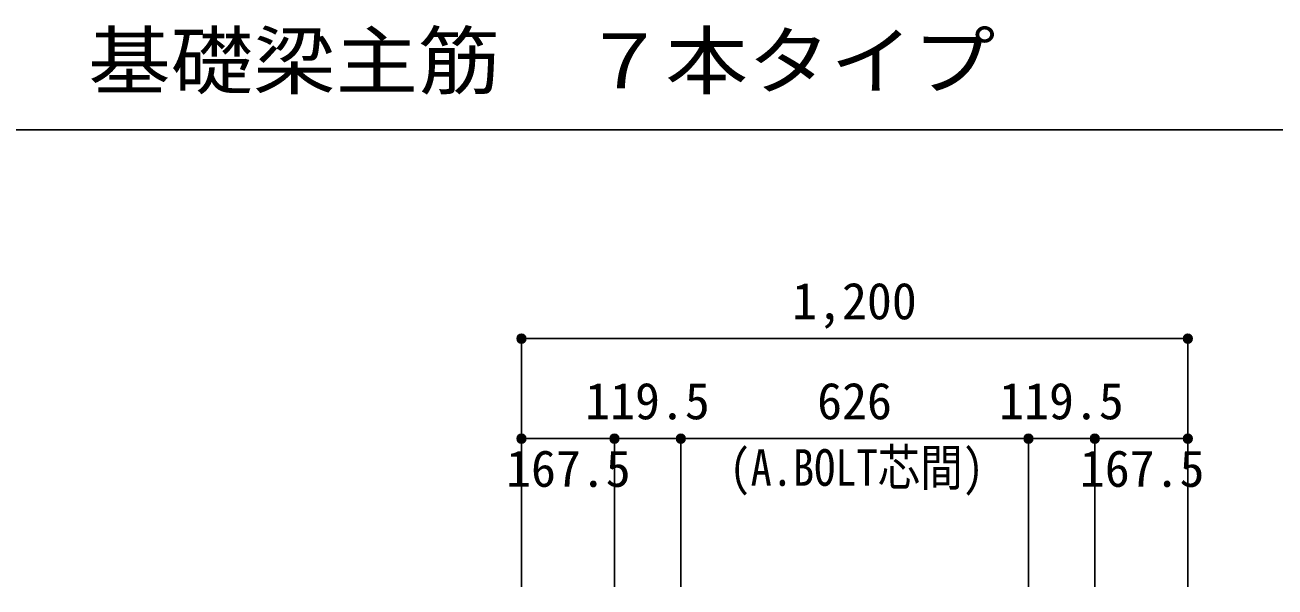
# Model space of a CAD drawing. Units: millimetres at full size, sheet at 1:30. Extents: x -5973 to 5954, y -4195 to 4201.
# Drawn here: x -942 to 1309, y -1045 to -33 of the extents above; entities that cross this region are included whole.
import ezdxf
from ezdxf.enums import TextEntityAlignment as Align

# ---------------------------------------------------------------- set-up
doc = ezdxf.new("R2010")
doc.units = ezdxf.units.MM
doc.header["$LTSCALE"] = 30
doc.header["$PDMODE"] = 32
doc.header["$PDSIZE"] = 15
for name, color, linetype in [('0-7_文字', 4, 'Continuous'), ('0-D_寸法', 4, 'Continuous'), ('6-7_文字', 7, 'Continuous'), ('F-0_枠', 6, 'Continuous')]:
    doc.layers.add(name, color=color, linetype=linetype)
doc.styles.add('ＭＳ ゴシック', font='')
doc.styles.get('ＭＳ ゴシック').set_extended_font_data('MS Gothic')

msp = doc.modelspace()

# ---------------------------------------------------------------- linework, layer by layer
at = {"layer": '0-D_寸法'}
for p, q in [((-47.56, -597.85), (-47.56, -777.85)), ((-47.56, -597.85), (-47.56, -777.85)), ((-47.56, -597.85), (1152.44, -597.85)), ((-47.56, -597.85), (1152.44, -597.85)), ((1152.44, -597.85), (1152.44, -777.85)), ((-47.56, -777.85), (119.94, -777.85)), ((-47.56, -777.85), (-47.56, -1044.89)), ((119.94, -777.85), (119.94, -1044.89)), ((1152.44, -777.85), (1152.44, -1044.89))]:
    msp.add_line(p, q, dxfattribs=at)
for points in [[(119.94, -777.85), (239.44, -777.85), (239.44, -1044.89)], [(239.44, -777.85), (865.44, -777.85), (865.44, -1044.89)], [(865.44, -777.85), (984.94, -777.85), (984.94, -1044.89)], [(984.94, -777.85), (1152.44, -777.85), (1152.44, -1044.89)]]:
    msp.add_lwpolyline(points, dxfattribs=at)
for centre, radius in [((-47.56, -597.85), 8), ((-47.56, -597.85), 7.2), ((-47.56, -597.85), 6.4), ((-47.56, -597.85), 5.6), ((-47.56, -597.85), 4.8), ((-47.56, -597.85), 4), ((-47.56, -597.85), 3.2), ((-47.56, -597.85), 2.4), ((-47.56, -597.85), 1.6), ((-47.56, -597.85), 0.8), ((1152.44, -597.85), 8), ((1152.44, -597.85), 7.2), ((1152.44, -597.85), 6.4), ((1152.44, -597.85), 5.6), ((1152.44, -597.85), 4.8), ((1152.44, -597.85), 4), ((1152.44, -597.85), 3.2), ((1152.44, -597.85), 2.4), ((1152.44, -597.85), 1.6), ((1152.44, -597.85), 0.8), ((-47.56, -777.85), 8), ((-47.56, -777.85), 7.2), ((-47.56, -777.85), 6.4), ((-47.56, -777.85), 5.6), ((-47.56, -777.85), 4.8), ((-47.56, -777.85), 4), ((-47.56, -777.85), 3.2), ((-47.56, -777.85), 2.4), ((-47.56, -777.85), 1.6), ((-47.56, -777.85), 0.8), ((119.94, -777.85), 8), ((119.94, -777.85), 7.2), ((119.94, -777.85), 6.4), ((119.94, -777.85), 5.6), ((119.94, -777.85), 4.8), ((119.94, -777.85), 4), ((119.94, -777.85), 3.2), ((119.94, -777.85), 2.4), ((119.94, -777.85), 1.6), ((119.94, -777.85), 0.8), ((239.44, -777.85), 8), ((239.44, -777.85), 7.2), ((239.44, -777.85), 6.4), ((239.44, -777.85), 5.6), ((239.44, -777.85), 4.8), ((239.44, -777.85), 4), ((239.44, -777.85), 3.2), ((239.44, -777.85), 2.4), ((239.44, -777.85), 1.6), ((239.44, -777.85), 0.8), ((865.44, -777.85), 8), ((865.44, -777.85), 7.2), ((865.44, -777.85), 6.4), ((865.44, -777.85), 5.6), ((865.44, -777.85), 4.8), ((865.44, -777.85), 4), ((865.44, -777.85), 3.2), ((865.44, -777.85), 2.4), ((865.44, -777.85), 1.6), ((865.44, -777.85), 0.8), ((984.94, -777.85), 8), ((984.94, -777.85), 7.2), ((984.94, -777.85), 6.4), ((984.94, -777.85), 5.6), ((984.94, -777.85), 4.8), ((984.94, -777.85), 4), ((984.94, -777.85), 3.2), ((984.94, -777.85), 2.4), ((984.94, -777.85), 1.6), ((984.94, -777.85), 0.8), ((1152.44, -777.85), 8), ((1152.44, -777.85), 7.2), ((1152.44, -777.85), 6.4), ((1152.44, -777.85), 5.6), ((1152.44, -777.85), 4.8), ((1152.44, -777.85), 4), ((1152.44, -777.85), 3.2), ((1152.44, -777.85), 2.4), ((1152.44, -777.85), 1.6), ((1152.44, -777.85), 0.8)]:
    msp.add_circle(centre, radius, dxfattribs=at)
at = {"layer": '0-D_寸法', "color": 7}
for p in [(-47.56, -597.85), (-47.56, -597.85), (1152.44, -597.85), (-47.56, -777.85), (119.94, -777.85), (239.44, -777.85), (865.44, -777.85), (984.94, -777.85), (1152.44, -777.85)]:
    msp.add_point(p, dxfattribs=at)
at = {"layer": 'F-0_枠', "color": 2}
msp.add_line((-5972.88, -222.05), (3723.6, -222.05), dxfattribs=at)

# ---------------------------------------------------------------- texts
at = {"layer": '0-7_文字', "style": 'ＭＳ ゴシック', "width": 0.85}
msp.add_text('(A.BOLT芯間)', height=65.98, dxfattribs=at).set_placement((326.92, -882.62), align=Align.BOTTOM_LEFT)
at = {"layer": '0-D_寸法', "style": 'ＭＳ ゴシック'}
for s, p in [('1,200', (439.94, -582.85)), ('119.5', (67.19, -762.85)), ('626', (484.94, -762.85)), ('119.5', (812.69, -762.85)), ('167.5', (-75.28, -884.39)), ('167.5', (958.07, -884.39))]:
    msp.add_text(s, height=65.98, dxfattribs=at).set_placement(p, align=Align.BOTTOM_LEFT)
at = {"layer": '6-7_文字', "color": 2, "style": 'ＭＳ ゴシック', "width": 1.1}
msp.add_text('\u3000\u3000基礎梁主筋\u3000７本タイプ', height=98.97, dxfattribs=at).set_placement((-1124.64, -177.05), align=Align.BOTTOM_LEFT)

doc.saveas('drawing.dxf')
